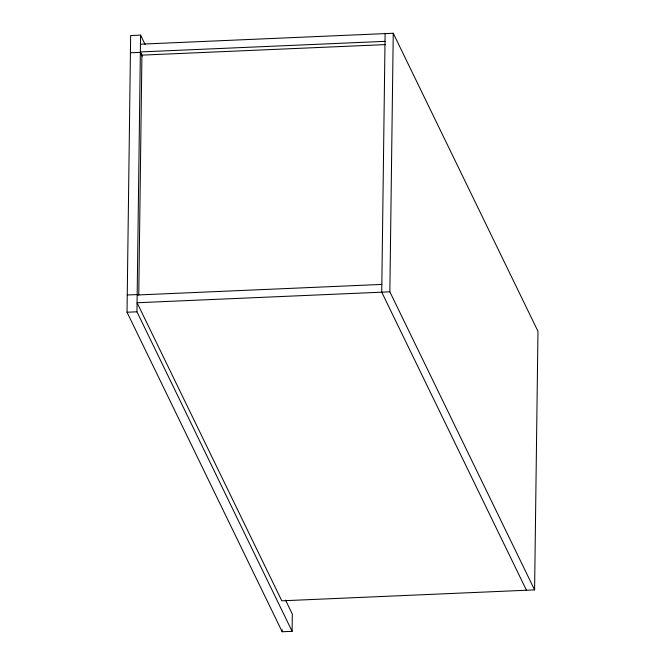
<?xml version="1.0" encoding="UTF-8"?>
<svg xmlns="http://www.w3.org/2000/svg" width="665" height="665" viewBox="0 0 665 665"><rect width="100%" height="100%" fill="white"/><g stroke="black" fill="none" stroke-linecap="round" stroke-linejoin="round"><path stroke-width="1" d="M285.526 600.071L292.326 614.086L292.101 631.318L282.168 631.75L127.023 312.234L130.648 35.553L140.581 35.129L145.111 44.472M292.101 631.318L136.948 311.802L140.581 35.129M138.761 295.077L141.911 55.128L385.534 44.597M282.168 631.75L282.193 629.722M385.118 33.599L381.735 292.176L526.464 590.246M389.856 291.827L137.073 302.75L281.802 600.819L534.594 589.888L389.856 291.827L393.248 33.25L140.456 44.173M534.594 589.888L537.977 331.311L393.248 33.25M385.018 41.355L140.357 51.937L142.169 55.669M130.423 52.793L140.348 52.36L142.169 56.101M127.248 294.994L137.181 294.562M137.173 294.994L381.835 284.421M127.023 312.234L136.948 311.802"/></g></svg>
